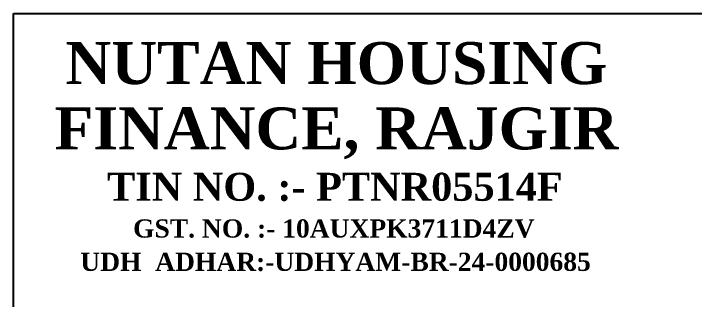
# Model space of a CAD drawing. Header units: millimetres. Extents: x 6 to 745025, y -1528 to 119936.
# Drawn here: x 5.6 to 88.6, y 237.8 to 272.6 of the extents above; entities that cross this region are included whole.
import ezdxf
from ezdxf.xclip import XClip

# ---------------------------------------------------------------- set-up
doc = ezdxf.new("R2010")
doc.units = ezdxf.units.MM
doc.header["$MEASUREMENT"] = 0
doc.header["$XCLIPFRAME"] = 0
doc.layers.get('0').update_dxf_attribs({"linetype": 'CONTINUOUS'})
doc.styles.add('Times New Roman$101H0', font='')
doc.styles.get('Times New Roman$101H0').set_extended_font_data('Times New Roman', bold=True)

# ---------------------------------------------------------------- blocks, each defined once
blk = doc.blocks.new('MF8_2')
at = {"color": 0, "linetype": 'Continuous', "lineweight": 25, "true_color": 0x000007}
blk.add_lwpolyline([(5.644, 24.652), (5.644, 272.598), (203.976, 272.598), (203.976, 24.652)], close=True, dxfattribs=at)

msp = doc.modelspace()

# ---------------------------------------------------------------- linework, layer by layer
at = {"color": 0, "linetype": 'Continuous', "lineweight": 25, "true_color": 0x000007}
msp.add_lwpolyline([(5.644, 272.598), (203.976, 272.598), (203.976, 24.652), (5.644, 24.652)], close=True, dxfattribs=at)

# ---------------------------------------------------------------- block references
at = {"color": 0, "true_color": 0xffffff}
ref = msp.add_blockref('MF8_2', (0, 0), dxfattribs=at)
XClip(ref).set_block_clipping_path([(5.6444444444, 24.6521108045), (204.0184400104, 24.6521108045), (204.0184400104, 272.6407719282), (5.6444444444, 272.6407719282), (5.6444444444, 24.6521108045)])

# ---------------------------------------------------------------- texts
at = {"color": 0, "true_color": 0x000005, "style": 'Times New Roman$101H0'}
for s, height, p in [('NUTAN HOUSING', 5.12757, (11.952, 264.005)), ('FINANCE, RAJGIR', 5.11775, (10.64, 256.046))]:
    msp.add_text(s, height=height, dxfattribs=at).set_placement(p)
at = {"color": 0, "true_color": 0x000006, "style": 'Times New Roman$101H0'}
for s, height, p in [('TIN NO. :- PTNR05514F', 3.41086, (17.032, 249.781)), ('GST. NO. :- 10AUXPK3711D4ZV', 2.22114, (20.207, 245.293)), ('UDH  ADHAR:-UDHYAM-BR-24-0000685', 2.2199, (13.772, 241.229))]:
    msp.add_text(s, height=height, dxfattribs=at).set_placement(p)

doc.saveas('drawing.dxf')
